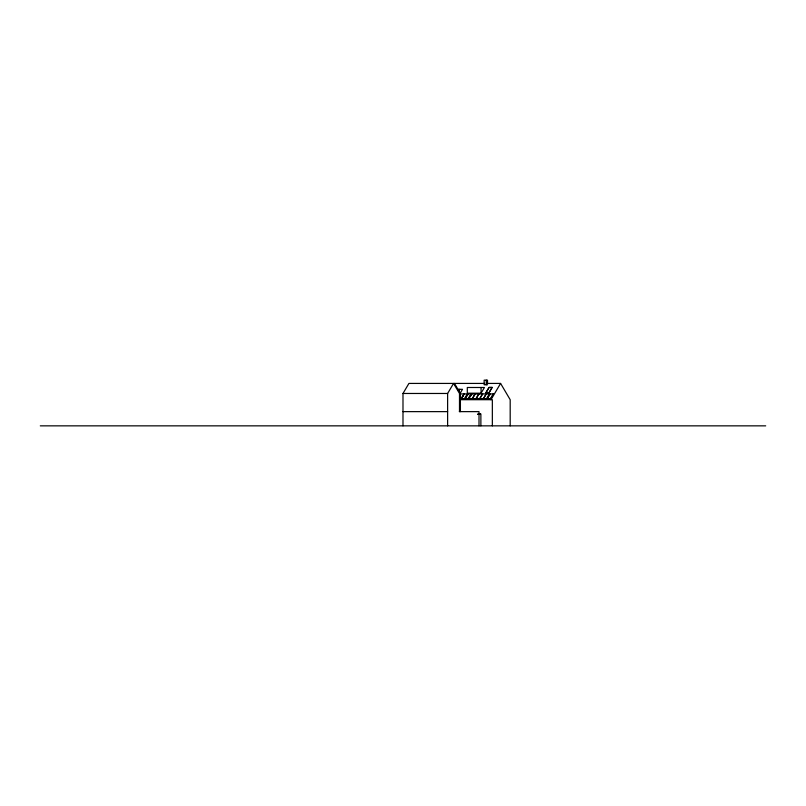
<?xml version="1.0" encoding="UTF-8"?>
<svg xmlns="http://www.w3.org/2000/svg" width="806" height="806" viewBox="0 0 806 806"><rect width="100%" height="100%" fill="white"/><g stroke="black" fill="none" stroke-linecap="round" stroke-linejoin="round"><path stroke-width="1.21" d="M402.99 425.85L402.99 393.469L408.924 383.424L484.527 383.424M447.622 425.85L447.622 393.469L453.556 383.424L459.491 393.469L459.491 411.634M458.493 391.202L459.682 389.308L458.543 391.303M467.762 393.922L464.74 398.859L461.294 398.95L464.216 393.832L461.123 398.95L464.085 393.922M461.294 398.95L464.8 398.95C474.885 385.802 458.251 402.537 468.417 398.859L471.439 393.922M464.971 398.95L468.477 398.95C478.563 385.802 461.929 402.537 472.094 398.859L475.117 393.922M468.649 398.95L472.145 398.95L475.288 393.922M475.822 398.95L472.276 398.859L475.822 398.95L478.794 393.922M482.643 393.922L479.499 398.95L476.003 398.95L478.966 393.922M481.061 393.197L484.426 387.495L467.299 387.495L467.299 393.197L481.061 393.197L481.061 387.495M486.149 393.922L483.177 398.95L479.681 398.95L482.593 393.832M485.665 393.106L489.03 387.404L492.134 387.404L488.819 393.197L485.665 393.106L488.768 393.106L492.134 387.404M485.716 393.197L489.081 387.495L492.184 387.495M487.036 398.95L490.532 398.95L493.443 393.832L490.481 398.859C480.305 402.537 496.949 385.802 486.854 398.95L483.358 398.95L486.32 393.922M483.358 398.95L486.804 398.859L489.816 393.922M490.985 399.705L500.586 383.424L510.188 399.705L510.188 425.85M486.995 383.424L500.586 383.424M487.509 384.764L484.154 384.764L484.154 380.15L487.509 380.15L487.509 383.606M457.727 389.308L462.503 389.308L460.266 393.106M402.99 393.469L447.622 393.469M493.494 393.922L460.589 393.922M460.115 399.705L492.345 399.705L492.345 425.85M402.99 411.634L447.622 411.634M459.339 411.634L479.006 411.634L479.006 425.85M477.777 414.002L480.88 414.002L480.88 425.85M477.777 414.435L480.275 414.002M40.3 425.85L765.7 425.85M454.473 383.424L460.407 393.469L460.407 411.634M483.177 398.95L479.681 398.95M479.499 398.95L476.003 398.95M486.27 380.15L486.27 384.764"/></g></svg>
